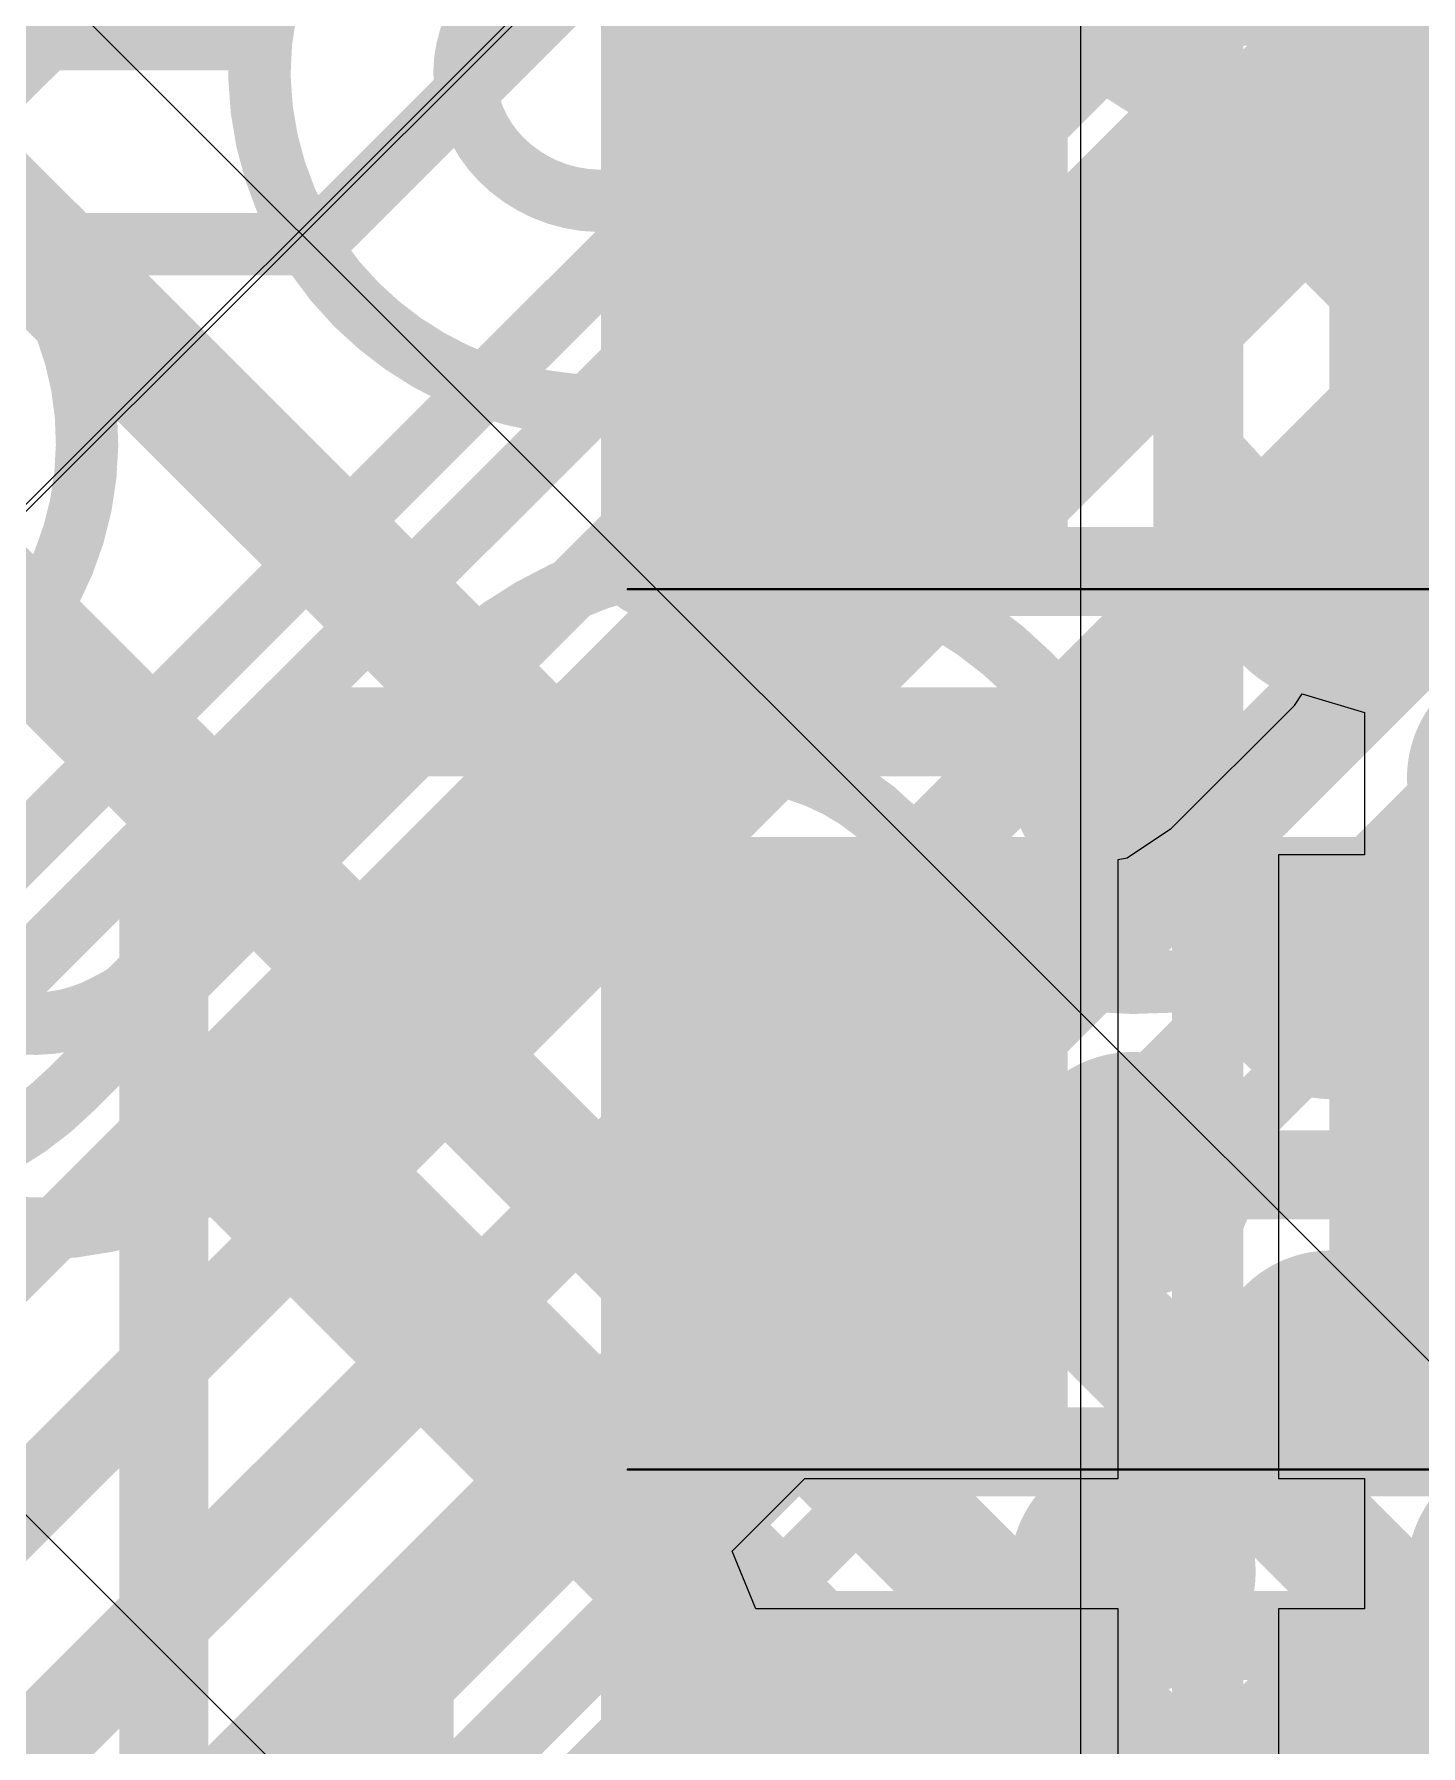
# Model space of a CAD drawing. Header units: inches. Extents: x -6 to 283, y -12 to 154.
# Drawn here: x 43.368 to 45.343, y 7.038 to 9.477 of the extents above; entities that cross this region are included whole.
import ezdxf

# ---------------------------------------------------------------- set-up
doc = ezdxf.new("R2010")
doc.units = ezdxf.units.IN
for name, color, linetype in [('Bottom Layer', 5, 'Continuous'), ('Bottom Overlay', 54, 'Continuous'), ('Bottom Paste', 16, 'Continuous'), ('Bottom Solder', 6, 'Continuous'), ('PWR-1', 156, 'Continuous'), ('PWR-2', 130, 'Continuous'), ('Signal L1', 76, 'Continuous'), ('Signal L2', 6, 'Continuous'), ('Top Layer', 1, 'Continuous'), ('Top Overlay', 2, 'Continuous'), ('Top Paste', 8, 'Continuous'), ('Top Solder', 216, 'Continuous')]:
    doc.layers.add(name, color=color, linetype=linetype)

# ---------------------------------------------------------------- blocks, each defined once
blk = doc.blocks.new('BGA_565_15_5_14_4__57')
at = {"layer": 'Top Layer'}
h = blk.add_hatch(color=1, dxfattribs=at)
edge = h.paths.add_edge_path()
edge.add_arc((7.400000439999999, -5.59999896), 0.12499848, 0, 360)
h = blk.add_hatch(color=1, dxfattribs=at)
edge = h.paths.add_edge_path()
edge.add_arc((7.00000124, -6.000000699999999), 0.12499848, 0, 360)
h = blk.add_hatch(color=1, dxfattribs=at)
edge = h.paths.add_edge_path()
edge.add_arc((7.400000439999999, -6.000000699999999), 0.12499848, 0, 360)
h = blk.add_hatch(color=1, dxfattribs=at)
edge = h.paths.add_edge_path()
edge.add_arc((6.599999499999999, -6.399999899999999), 0.12499848, 0, 360)
h = blk.add_hatch(color=1, dxfattribs=at)
edge = h.paths.add_edge_path()
edge.add_arc((7.00000124, -6.399999899999999), 0.12499848, 0, 360)
h = blk.add_hatch(color=1, dxfattribs=at)
edge = h.paths.add_edge_path()
edge.add_arc((6.200000299999999, -6.7999991), 0.12499848, 0, 360)
h = blk.add_hatch(color=1, dxfattribs=at)
edge = h.paths.add_edge_path()
edge.add_arc((6.599996959999999, -6.7999991), 0.12499848, 0, 360)
h = blk.add_hatch(color=1, dxfattribs=at)
edge = h.paths.add_edge_path()
edge.add_arc((7.400000439999999, -6.800001640000001), 0.12499848, 0, 360)
at = {"layer": 'Top Paste'}
h = blk.add_hatch(color=8, dxfattribs=at)
edge = h.paths.add_edge_path()
edge.add_arc((7.400000439999999, -5.59999896), 0.12499848, 0, 360)
h = blk.add_hatch(color=8, dxfattribs=at)
edge = h.paths.add_edge_path()
edge.add_arc((7.00000124, -6.000000699999999), 0.12499848, 0, 360)
h = blk.add_hatch(color=8, dxfattribs=at)
edge = h.paths.add_edge_path()
edge.add_arc((7.400000439999999, -6.000000699999999), 0.12499848, 0, 360)
h = blk.add_hatch(color=8, dxfattribs=at)
edge = h.paths.add_edge_path()
edge.add_arc((6.599999499999999, -6.399999899999999), 0.12499848, 0, 360)
h = blk.add_hatch(color=8, dxfattribs=at)
edge = h.paths.add_edge_path()
edge.add_arc((7.00000124, -6.399999899999999), 0.12499848, 0, 360)
h = blk.add_hatch(color=8, dxfattribs=at)
edge = h.paths.add_edge_path()
edge.add_arc((6.200000299999999, -6.7999991), 0.12499848, 0, 360)
h = blk.add_hatch(color=8, dxfattribs=at)
edge = h.paths.add_edge_path()
edge.add_arc((6.599996959999999, -6.7999991), 0.12499848, 0, 360)
h = blk.add_hatch(color=8, dxfattribs=at)
edge = h.paths.add_edge_path()
edge.add_arc((7.400000439999999, -6.800001640000001), 0.12499848, 0, 360)
at = {"layer": 'Top Solder'}
h = blk.add_hatch(color=216, dxfattribs=at)
edge = h.paths.add_edge_path()
edge.add_arc((7.00000124, -5.59999896), 0.17499838, 0, 360)
h = blk.add_hatch(color=216, dxfattribs=at)
edge = h.paths.add_edge_path()
edge.add_arc((7.400000439999999, -5.59999896), 0.17499838, 0, 360)
h = blk.add_hatch(color=216, dxfattribs=at)
edge = h.paths.add_edge_path()
edge.add_arc((7.00000124, -6.000000699999999), 0.17499838, 0, 360)
h = blk.add_hatch(color=216, dxfattribs=at)
edge = h.paths.add_edge_path()
edge.add_arc((7.400000439999999, -6.000000699999999), 0.17499838, 0, 360)
h = blk.add_hatch(color=216, dxfattribs=at)
edge = h.paths.add_edge_path()
edge.add_arc((6.200000299999999, -6.399999899999999), 0.17499838, 0, 360)
h = blk.add_hatch(color=216, dxfattribs=at)
edge = h.paths.add_edge_path()
edge.add_arc((6.599999499999999, -6.399999899999999), 0.17499838, 0, 360)
h = blk.add_hatch(color=216, dxfattribs=at)
edge = h.paths.add_edge_path()
edge.add_arc((7.00000124, -6.399999899999999), 0.17499838, 0, 360)
h = blk.add_hatch(color=216, dxfattribs=at)
edge = h.paths.add_edge_path()
edge.add_arc((6.200000299999999, -6.7999991), 0.17499838, 0, 360)
h = blk.add_hatch(color=216, dxfattribs=at)
edge = h.paths.add_edge_path()
edge.add_arc((6.599996959999999, -6.7999991), 0.17499838, 0, 360)
h = blk.add_hatch(color=216, dxfattribs=at)
edge = h.paths.add_edge_path()
edge.add_arc((7.400000439999999, -6.800001640000001), 0.17499838, 0, 360)
at = {"layer": 'Top Overlay'}
for points in [[(7.845000819999999, -7.295799479999999, 0.254, 0.254, 0), (7.845000819999999, -3.67080292, 0.254, 0.254, 0)], [(7.845000819999999, -7.295799479999999, 0.254, 0.254, 0), (4.219999179999999, -7.295799479999999, 0.254, 0.254, 0)]]:
    blk.add_lwpolyline(points, format="xyseb", dxfattribs=at)
blk.add_lwpolyline([(7.781500819999999, -7.295799479999999, 0.127, 0.127, 1), (7.908500819999999, -7.295799479999999, 0.127, 0.127, 1)], format="xyseb", close=True, dxfattribs=at)
blk.add_lwpolyline([(7.781500819999999, -7.295799479999999, 0.127, 0.127, 1), (7.908500819999999, -7.295799479999999, 0.127, 0.127, 1)], format="xyseb", close=True, dxfattribs=at)
blk = doc.blocks.new('R___0402_B_96')
at = {"layer": 'Bottom Layer'}
for points in [[(-0.2413, 0.3175), (-0.2412999999999999, -0.3175), (-0.6985, -0.3175), (-0.6985, 0.3175)], [(0.6985, 0.3175), (0.6985, -0.3175), (0.2413, -0.3175), (0.2412999999999999, 0.3175)]]:
    blk.add_hatch(color=5, dxfattribs=at).paths.add_polyline_path(points)
at = {"layer": 'Bottom Paste'}
for points in [[(-0.2413, 0.3175), (-0.2412999999999999, -0.3175), (-0.6985, -0.3175), (-0.6985, 0.3175)], [(0.6985, 0.3175), (0.6985, -0.3175), (0.2413, -0.3175), (0.2412999999999999, 0.3175)]]:
    blk.add_hatch(color=16, dxfattribs=at).paths.add_polyline_path(points)
at = {"layer": 'Bottom Solder'}
for points in [[(-0.18629884, 0.37250116), (-0.1862988399999999, -0.37250116), (-0.75350116, -0.37250116), (-0.75350116, 0.37250116)], [(0.75350116, 0.37250116), (0.75350116, -0.37250116), (0.18629884, -0.37250116), (0.1862988399999999, 0.37250116)]]:
    blk.add_hatch(color=6, dxfattribs=at).paths.add_polyline_path(points)
at = {"layer": 'Bottom Overlay'}
for points in [[(0.7874, 0.4064, 0.127, 0.127, 0), (-0.7874, 0.4064, 0.127, 0.127, 0)], [(-0.7874, 0.4064, 0.127, 0.127, 0), (-0.7874, -0.4064, 0.127, 0.127, 0)], [(0.7874, 0.4064, 0.127, 0.127, 0), (0.7874, -0.4064, 0.127, 0.127, 0)], [(0.8128, 0.4318, 0.0032258, 0.0032258, 0), (-0.8128, 0.4318, 0.0032258, 0.0032258, 0)], [(0.7874, -0.4064, 0.127, 0.127, 0), (-0.7874, -0.4064, 0.127, 0.127, 0)]]:
    blk.add_lwpolyline(points, format="xyseb", dxfattribs=at)
for points in [[(-0.8191499999999999, 0.4064, 0.0635, 0.0635, 1), (-0.7556499999999999, 0.4064, 0.0635, 0.0635, 1)], [(-0.8191499999999999, 0.4064, 0.0635, 0.0635, 1), (-0.7556499999999999, 0.4064, 0.0635, 0.0635, 1)], [(0.7556499999999999, 0.4064, 0.0635, 0.0635, 1), (0.8191499999999999, 0.4064, 0.0635, 0.0635, 1)], [(0.7556499999999999, 0.4064, 0.0635, 0.0635, 1), (0.8191499999999999, 0.4064, 0.0635, 0.0635, 1)], [(-0.81360518, 0.4318, 0.0016129, 0.0016129, 1), (-0.8119948199999999, 0.4318, 0.0016129, 0.0016129, 1)], [(0.8119948199999999, 0.4318, 0.0016129, 0.0016129, 1), (0.81360518, 0.4318, 0.0016129, 0.0016129, 1)], [(-0.8191499999999999, -0.4064, 0.0635, 0.0635, 1), (-0.7556499999999999, -0.4064, 0.0635, 0.0635, 1)], [(-0.8191499999999999, -0.4064, 0.0635, 0.0635, 1), (-0.7556499999999999, -0.4064, 0.0635, 0.0635, 1)], [(0.7556499999999999, -0.4064, 0.0635, 0.0635, 1), (0.8191499999999999, -0.4064, 0.0635, 0.0635, 1)], [(0.7556499999999999, -0.4064, 0.0635, 0.0635, 1), (0.8191499999999999, -0.4064, 0.0635, 0.0635, 1)]]:
    blk.add_lwpolyline(points, format="xyseb", close=True, dxfattribs=at)
blk = doc.blocks.new('R___0201_132')
at = {"layer": 'Top Layer'}
for points in [[(-0.40999791, 0.18499963), (-0.13999845, 0.18499963), (-0.13999845, -0.18499963), (-0.40999791, -0.18499963)], [(0.14000099, 0.18499963), (0.41000045, 0.18499963), (0.41000045, -0.18499963), (0.14000099, -0.18499963)]]:
    blk.add_hatch(color=1, dxfattribs=at).paths.add_polyline_path(points)
at = {"layer": 'Top Paste'}
for points in [[(-0.40999791, 0.18499963), (-0.13999845, 0.18499963), (-0.13999845, -0.18499963), (-0.40999791, -0.18499963)], [(0.14000099, 0.18499963), (0.41000045, 0.18499963), (0.41000045, -0.18499963), (0.14000099, -0.18499963)]]:
    blk.add_hatch(color=8, dxfattribs=at).paths.add_polyline_path(points)
at = {"layer": 'Top Solder'}
for points in [[(-0.46499907, 0.24000079), (-0.08499729, 0.24000079), (-0.08499729, -0.24000079), (-0.46499907, -0.24000079)], [(0.08499983, 0.24000079), (0.46500161, 0.24000079), (0.46500161, -0.24000079), (0.08499983, -0.24000079)]]:
    blk.add_hatch(color=216, dxfattribs=at).paths.add_polyline_path(points)
at = {"layer": 'Top Overlay'}
for points in [[(-0.4826, 0.254, 0.127, 0.127, 0), (-0.4826, -0.254, 0.127, 0.127, 0)], [(0.4826, 0.254, 0.127, 0.127, 0), (-0.4826, 0.254, 0.127, 0.127, 0)], [(0.4826, 0.254, 0.127, 0.127, 0), (0.4826, -0.254, 0.127, 0.127, 0)], [(0.4826, -0.254, 0.127, 0.127, 0), (-0.4826, -0.254, 0.127, 0.127, 0)]]:
    blk.add_lwpolyline(points, format="xyseb", dxfattribs=at)
for points in [[(-0.51435, 0.254, 0.0635, 0.0635, 1), (-0.4508499999999999, 0.254, 0.0635, 0.0635, 1)], [(-0.51435, 0.254, 0.0635, 0.0635, 1), (-0.4508499999999999, 0.254, 0.0635, 0.0635, 1)], [(0.4508499999999999, 0.254, 0.0635, 0.0635, 1), (0.51435, 0.254, 0.0635, 0.0635, 1)], [(0.4508499999999999, 0.254, 0.0635, 0.0635, 1), (0.51435, 0.254, 0.0635, 0.0635, 1)], [(-0.51435, -0.254, 0.0635, 0.0635, 1), (-0.4508499999999999, -0.254, 0.0635, 0.0635, 1)], [(-0.51435, -0.254, 0.0635, 0.0635, 1), (-0.4508499999999999, -0.254, 0.0635, 0.0635, 1)], [(0.4508499999999999, -0.254, 0.0635, 0.0635, 1), (0.51435, -0.254, 0.0635, 0.0635, 1)], [(0.4508499999999999, -0.254, 0.0635, 0.0635, 1), (0.51435, -0.254, 0.0635, 0.0635, 1)]]:
    blk.add_lwpolyline(points, format="xyseb", close=True, dxfattribs=at)
blk = doc.blocks.new('R___0402_B_169')
at = {"layer": 'Bottom Layer'}
for points in [[(-0.2413, 0.3175), (-0.2412999999999999, -0.3175), (-0.6985, -0.3175), (-0.6985, 0.3175)], [(0.6985, 0.3175), (0.6985, -0.3175), (0.2413, -0.3175), (0.2412999999999999, 0.3175)]]:
    blk.add_hatch(color=5, dxfattribs=at).paths.add_polyline_path(points)
at = {"layer": 'Bottom Paste'}
for points in [[(-0.2413, 0.3175), (-0.2412999999999999, -0.3175), (-0.6985, -0.3175), (-0.6985, 0.3175)], [(0.6985, 0.3175), (0.6985, -0.3175), (0.2413, -0.3175), (0.2412999999999999, 0.3175)]]:
    blk.add_hatch(color=16, dxfattribs=at).paths.add_polyline_path(points)
at = {"layer": 'Bottom Solder'}
for points in [[(-0.18629884, 0.37250116), (-0.1862988399999999, -0.37250116), (-0.75350116, -0.37250116), (-0.75350116, 0.37250116)], [(0.75350116, 0.37250116), (0.75350116, -0.37250116), (0.18629884, -0.37250116), (0.1862988399999999, 0.37250116)]]:
    blk.add_hatch(color=6, dxfattribs=at).paths.add_polyline_path(points)
at = {"layer": 'Bottom Overlay'}
for points in [[(-0.7874, 0.4064, 0.127, 0.127, 0), (-0.7874, -0.4064, 0.127, 0.127, 0)], [(0.7874, 0.4064, 0.127, 0.127, 0), (-0.7874, 0.4064, 0.127, 0.127, 0)], [(0.7874, 0.4064, 0.127, 0.127, 0), (0.7874, -0.4064, 0.127, 0.127, 0)], [(0.8128, 0.4318, 0.0032258, 0.0032258, 0), (-0.8128, 0.4318, 0.0032258, 0.0032258, 0)], [(0.7874, -0.4064, 0.127, 0.127, 0), (-0.7874, -0.4064, 0.127, 0.127, 0)]]:
    blk.add_lwpolyline(points, format="xyseb", dxfattribs=at)
for points in [[(-0.8191499999999999, 0.4064, 0.0635, 0.0635, 1), (-0.7556499999999999, 0.4064, 0.0635, 0.0635, 1)], [(-0.8191499999999999, 0.4064, 0.0635, 0.0635, 1), (-0.7556499999999999, 0.4064, 0.0635, 0.0635, 1)], [(0.7556499999999999, 0.4064, 0.0635, 0.0635, 1), (0.8191499999999999, 0.4064, 0.0635, 0.0635, 1)], [(0.7556499999999999, 0.4064, 0.0635, 0.0635, 1), (0.8191499999999999, 0.4064, 0.0635, 0.0635, 1)], [(-0.81360518, 0.4318, 0.0016129, 0.0016129, 1), (-0.8119948199999999, 0.4318, 0.0016129, 0.0016129, 1)], [(0.8119948199999999, 0.4318, 0.0016129, 0.0016129, 1), (0.81360518, 0.4318, 0.0016129, 0.0016129, 1)], [(-0.8191499999999999, -0.4064, 0.0635, 0.0635, 1), (-0.7556499999999999, -0.4064, 0.0635, 0.0635, 1)], [(-0.8191499999999999, -0.4064, 0.0635, 0.0635, 1), (-0.7556499999999999, -0.4064, 0.0635, 0.0635, 1)], [(0.7556499999999999, -0.4064, 0.0635, 0.0635, 1), (0.8191499999999999, -0.4064, 0.0635, 0.0635, 1)], [(0.7556499999999999, -0.4064, 0.0635, 0.0635, 1), (0.8191499999999999, -0.4064, 0.0635, 0.0635, 1)]]:
    blk.add_lwpolyline(points, format="xyseb", close=True, dxfattribs=at)
blk = doc.blocks.new('R___0402_B_170')
at = {"layer": 'Bottom Layer'}
for points in [[(-0.2413, 0.3175), (-0.2412999999999999, -0.3175), (-0.6985, -0.3175), (-0.6985, 0.3175)], [(0.6985, 0.3175), (0.6985, -0.3175), (0.2413, -0.3175), (0.2412999999999999, 0.3175)]]:
    blk.add_hatch(color=5, dxfattribs=at).paths.add_polyline_path(points)
at = {"layer": 'Bottom Paste'}
for points in [[(-0.2413, 0.3175), (-0.2412999999999999, -0.3175), (-0.6985, -0.3175), (-0.6985, 0.3175)], [(0.6985, 0.3175), (0.6985, -0.3175), (0.2413, -0.3175), (0.2412999999999999, 0.3175)]]:
    blk.add_hatch(color=16, dxfattribs=at).paths.add_polyline_path(points)
at = {"layer": 'Bottom Solder'}
for points in [[(-0.18629884, 0.37250116), (-0.1862988399999999, -0.37250116), (-0.75350116, -0.37250116), (-0.75350116, 0.37250116)], [(0.75350116, 0.37250116), (0.75350116, -0.37250116), (0.18629884, -0.37250116), (0.1862988399999999, 0.37250116)]]:
    blk.add_hatch(color=6, dxfattribs=at).paths.add_polyline_path(points)
at = {"layer": 'Bottom Overlay'}
for points in [[(-0.7874, 0.4064, 0.127, 0.127, 0), (-0.7874, -0.4064, 0.127, 0.127, 0)], [(0.7874, 0.4064, 0.127, 0.127, 0), (-0.7874, 0.4064, 0.127, 0.127, 0)], [(0.7874, 0.4064, 0.127, 0.127, 0), (0.7874, -0.4064, 0.127, 0.127, 0)], [(0.8128, 0.4318, 0.0032258, 0.0032258, 0), (-0.8128, 0.4318, 0.0032258, 0.0032258, 0)], [(0.7874, -0.4064, 0.127, 0.127, 0), (-0.7874, -0.4064, 0.127, 0.127, 0)]]:
    blk.add_lwpolyline(points, format="xyseb", dxfattribs=at)
for points in [[(-0.8191499999999999, 0.4064, 0.0635, 0.0635, 1), (-0.7556499999999999, 0.4064, 0.0635, 0.0635, 1)], [(-0.8191499999999999, 0.4064, 0.0635, 0.0635, 1), (-0.7556499999999999, 0.4064, 0.0635, 0.0635, 1)], [(0.7556499999999999, 0.4064, 0.0635, 0.0635, 1), (0.8191499999999999, 0.4064, 0.0635, 0.0635, 1)], [(0.7556499999999999, 0.4064, 0.0635, 0.0635, 1), (0.8191499999999999, 0.4064, 0.0635, 0.0635, 1)], [(-0.81360518, 0.4318, 0.0016129, 0.0016129, 1), (-0.8119948199999999, 0.4318, 0.0016129, 0.0016129, 1)], [(0.8119948199999999, 0.4318, 0.0016129, 0.0016129, 1), (0.81360518, 0.4318, 0.0016129, 0.0016129, 1)], [(-0.8191499999999999, -0.4064, 0.0635, 0.0635, 1), (-0.7556499999999999, -0.4064, 0.0635, 0.0635, 1)], [(-0.8191499999999999, -0.4064, 0.0635, 0.0635, 1), (-0.7556499999999999, -0.4064, 0.0635, 0.0635, 1)], [(0.7556499999999999, -0.4064, 0.0635, 0.0635, 1), (0.8191499999999999, -0.4064, 0.0635, 0.0635, 1)], [(0.7556499999999999, -0.4064, 0.0635, 0.0635, 1), (0.8191499999999999, -0.4064, 0.0635, 0.0635, 1)]]:
    blk.add_lwpolyline(points, format="xyseb", close=True, dxfattribs=at)

msp = doc.modelspace()

# ---------------------------------------------------------------- linework, layer by layer
at = {"layer": 'Bottom Layer'}
for p, q in [((44.98776118, 8.34544686), (45.16296022, 8.5206459)), ((45.16296022, 8.5206459), (45.17408034, 8.53728798)), ((45.17408034, 8.53728798), (45.26298034, 8.5103208)), ((45.26298034, 8.5103208), (45.26298034, 8.30782438)), ((44.92474885999999, 8.30334382), (44.98776118, 8.34544686)), ((44.91185836, 8.300780959999999), (44.92474885999999, 8.30334382)), ((44.91185836, 7.418824379999999), (44.91185836, 8.300780959999999)), ((45.26298034, 8.30782438), (45.14045836, 8.30782438)), ((45.14045836, 8.30782438), (45.14045836, 7.418824379999999)), ((44.36194582, 7.315100939999999), (44.46566926, 7.418824379999999)), ((44.46566926, 7.418824379999999), (44.91185836, 7.418824379999999)), ((45.14045836, 7.418824379999999), (45.26298034, 7.418824379999999)), ((45.26298034, 7.418824379999999), (45.26298034, 7.232967499999999)), ((44.39596658, 7.232967499999999), (44.36194582, 7.315100939999999)), ((44.91185836, 7.232967499999999), (44.39596658, 7.232967499999999)), ((44.91185836, 6.3439675), (44.91185836, 7.232967499999999)), ((45.26298034, 7.232967499999999), (45.14045836, 7.232967499999999)), ((45.14045836, 7.232967499999999), (45.14045836, 6.3439675))]:
    msp.add_line(p, q, dxfattribs=at)
for points in [[(45.02561734, 8.65798878, 0.127, 0.127, 0), (45.02561734, 11.37065036, 0.127, 0.127, 0)], [(44.55851388, 10.38394164, 0.127, 0.127, 0), (44.57813283999999, 9.11829266, 0.127, 0.127, 0)], [(44.57813283999999, 9.11829266, 0.127, 0.127, 0), (44.57849098, 9.0952193, 0.127, 0.127, 0)], [(44.85041829999999, 8.48278974, 0.127, 0.127, 0), (45.02561734, 8.65798878, 0.127, 0.127, 0)], [(43.5523767, 8.22862718, 0.127, 0.127, 0), (43.80653925999999, 8.48278974, 0.127, 0.127, 0)], [(43.80653925999999, 8.48278974, 0.127, 0.127, 0), (44.85041829999999, 8.48278974, 0.127, 0.127, 0)], [(43.5523767, 4.95353086, 0.127, 0.127, 0), (43.5523767, 8.22862718, 0.127, 0.127, 0)], [(44.55625836, 7.77442438, 0.127, 0.127, 0), (44.55625836, 7.81252438, 0.127, 0.127, 0)], [(44.39115836, 7.609324379999999, 0.127, 0.127, 0), (44.55625836, 7.77442438, 0.127, 0.127, 0)], [(44.11602048, 7.34386136, 0.127, 0.127, 0), (44.38148349999999, 7.609324379999999, 0.127, 0.127, 0)], [(44.38148349999999, 7.609324379999999, 0.127, 0.127, 0), (44.39115836, 7.609324379999999, 0.127, 0.127, 0)], [(43.9016775, 7.12952346, 0.127, 0.127, 0), (44.11601539999999, 7.34386136, 0.127, 0.127, 0)], [(44.11601539999999, 7.34386136, 0.127, 0.127, 0), (44.11602048, 7.34386136, 0.127, 0.127, 0)], [(43.9016775, 4.906551019999999, 0.127, 0.127, 0), (43.9016775, 7.12952346, 0.127, 0.127, 0)]]:
    msp.add_lwpolyline(points, format="xyseb", dxfattribs=at)
for points in [[(44.54638284, 9.11829266, 0.0635, 0.0635, 1), (44.60988284, 9.11829266, 0.0635, 0.0635, 1)], [(44.54638284, 9.11829266, 0.0635, 0.0635, 1), (44.60988284, 9.11829266, 0.0635, 0.0635, 1)], [(44.54674098, 9.0952193, 0.0635, 0.0635, 1), (44.61024097999999, 9.0952193, 0.0635, 0.0635, 1)], [(44.99386734, 8.65798878, 0.0635, 0.0635, 1), (45.05736734, 8.65798878, 0.0635, 0.0635, 1)], [(44.99386734, 8.65798878, 0.0635, 0.0635, 1), (45.05736734, 8.65798878, 0.0635, 0.0635, 1)], [(43.77478926, 8.48278974, 0.0635, 0.0635, 1), (43.83828926, 8.48278974, 0.0635, 0.0635, 1)], [(43.77478926, 8.48278974, 0.0635, 0.0635, 1), (43.83828926, 8.48278974, 0.0635, 0.0635, 1)], [(44.8186683, 8.48278974, 0.0635, 0.0635, 1), (44.8821683, 8.48278974, 0.0635, 0.0635, 1)], [(44.8186683, 8.48278974, 0.0635, 0.0635, 1), (44.8821683, 8.48278974, 0.0635, 0.0635, 1)], [(43.52062669999999, 8.22862718, 0.0635, 0.0635, 1), (43.58412669999999, 8.22862718, 0.0635, 0.0635, 1)], [(43.52062669999999, 8.22862718, 0.0635, 0.0635, 1), (43.58412669999999, 8.22862718, 0.0635, 0.0635, 1)], [(44.52450836, 7.81252438, 0.0635, 0.0635, 1), (44.58800836, 7.81252438, 0.0635, 0.0635, 1)], [(44.52450836, 7.77442438, 0.0635, 0.0635, 1), (44.58800836, 7.77442438, 0.0635, 0.0635, 1)], [(44.52450836, 7.77442438, 0.0635, 0.0635, 1), (44.58800836, 7.77442438, 0.0635, 0.0635, 1)], [(44.3497335, 7.609324379999999, 0.0635, 0.0635, 1), (44.4132335, 7.609324379999999, 0.0635, 0.0635, 1)], [(44.3497335, 7.609324379999999, 0.0635, 0.0635, 1), (44.4132335, 7.609324379999999, 0.0635, 0.0635, 1)], [(44.35940836, 7.609324379999999, 0.0635, 0.0635, 1), (44.42290836, 7.609324379999999, 0.0635, 0.0635, 1)], [(44.35940836, 7.609324379999999, 0.0635, 0.0635, 1), (44.42290836, 7.609324379999999, 0.0635, 0.0635, 1)], [(44.0842654, 7.34386136, 0.0635, 0.0635, 1), (44.1477654, 7.34386136, 0.0635, 0.0635, 1)], [(44.0842654, 7.34386136, 0.0635, 0.0635, 1), (44.1477654, 7.34386136, 0.0635, 0.0635, 1)], [(44.08427048, 7.34386136, 0.0635, 0.0635, 1), (44.14777048, 7.34386136, 0.0635, 0.0635, 1)], [(44.08427048, 7.34386136, 0.0635, 0.0635, 1), (44.14777048, 7.34386136, 0.0635, 0.0635, 1)], [(43.8699275, 7.12952346, 0.0635, 0.0635, 1), (43.9334275, 7.12952346, 0.0635, 0.0635, 1)], [(43.8699275, 7.12952346, 0.0635, 0.0635, 1), (43.9334275, 7.12952346, 0.0635, 0.0635, 1)]]:
    msp.add_lwpolyline(points, format="xyseb", close=True, dxfattribs=at)
at = {"layer": 'PWR-1'}
msp.add_line((44.85807132, 10.52037012), (44.85807132, 6.325842059999999), dxfattribs=at)
msp.add_lwpolyline([(45.03935366, 5.40959294, 0.1016, 0.1016, 0), (45.03935366, 10.59546014, 0.1016, 0.1016, 0)], format="xyseb", dxfattribs=at)
at = {"layer": 'PWR-2'}
msp.add_line((46.29150762, 6.64926788), (42.50333638, 10.43744928), dxfattribs=at)
for points in [[(42.26224212, 10.27606276, 0.1778, 0.1778, 0), (50.73239281999999, 1.80591206, 0.1778, 0.1778, 0)], [(42.00645142, 9.97019342, 0.1778, 0.1778, 0), (50.79812293999999, 1.1785219, 0.1778, 0.1778, 0)]]:
    msp.add_lwpolyline(points, format="xyseb", dxfattribs=at)
at = {"layer": 'Signal L1'}
for points in [[(43.64464982, 9.47007758, 0.08889999999999999, 0.08889999999999999, 0), (46.29147206, 12.11689982, 0.08889999999999999, 0.08889999999999999, 0)], [(43.76564018, 9.177977579999999, 0.08889999999999999, 0.08889999999999999, 0), (46.58357206, 11.99590946, 0.08889999999999999, 0.08889999999999999, 0)], [(43.24589268, 8.21163204, 0.08889999999999999, 0.08889999999999999, 0), (46.91080534, 11.8765447, 0.08889999999999999, 0.08889999999999999, 0)], [(43.42248872, 7.975137719999999, 0.08889999999999999, 0.08889999999999999, 0), (47.20290534, 11.75555434, 0.08889999999999999, 0.08889999999999999, 0)], [(43.0947703, 7.14390494, 0.08889999999999999, 0.08889999999999999, 0), (47.50479958, 11.55393422, 0.08889999999999999, 0.08889999999999999, 0)], [(43.21576065999999, 6.851804939999999, 0.08889999999999999, 0.08889999999999999, 0), (47.79689957999999, 11.43294386, 0.08889999999999999, 0.08889999999999999, 0)], [(43.30877546, 6.558912459999999, 0.08889999999999999, 0.08889999999999999, 0), (48.09160054, 11.34173754, 0.08889999999999999, 0.08889999999999999, 0)], [(43.42976581999999, 6.26681246, 0.08889999999999999, 0.08889999999999999, 0), (48.38370053999999, 11.22074718, 0.08889999999999999, 0.08889999999999999, 0)], [(32.94669814, 9.47007758, 0.08889999999999999, 0.08889999999999999, 0), (43.64464982, 9.47007758, 0.08889999999999999, 0.08889999999999999, 0)], [(33.0676885, 9.177977579999999, 0.08889999999999999, 0.08889999999999999, 0), (43.76564018, 9.177977579999999, 0.08889999999999999, 0.08889999999999999, 0)], [(43.42248872, 7.975137719999999, 0.08889999999999999, 0.08889999999999999, -0.200257150444088), (43.08401594, 7.83555964, 0.08889999999999999, 0.08889999999999999, 0)]]:
    msp.add_lwpolyline(points, format="xyseb", dxfattribs=at)
for points in [[(43.62242482, 9.47007758, 0.04445, 0.04445, 1), (43.66687482, 9.47007758, 0.04445, 0.04445, 1)], [(43.62242482, 9.47007758, 0.04445, 0.04445, 1), (43.66687482, 9.47007758, 0.04445, 0.04445, 1)], [(43.74341517999999, 9.177977579999999, 0.04445, 0.04445, 1), (43.78786518, 9.177977579999999, 0.04445, 0.04445, 1)], [(43.74341517999999, 9.177977579999999, 0.04445, 0.04445, 1), (43.78786518, 9.177977579999999, 0.04445, 0.04445, 1)], [(43.40026372, 7.975137719999999, 0.04445, 0.04445, 1), (43.44471372, 7.975137719999999, 0.04445, 0.04445, 1)], [(43.40026372, 7.975137719999999, 0.04445, 0.04445, 1), (43.44471372, 7.975137719999999, 0.04445, 0.04445, 1)]]:
    msp.add_lwpolyline(points, format="xyseb", close=True, dxfattribs=at)
at = {"layer": 'Signal L2'}
for points in [[(44.67895813999999, 9.4687009, 0.08889999999999999, 0.08889999999999999, 0), (44.67895813999999, 11.64050758, 0.08889999999999999, 0.08889999999999999, 0)], [(44.97105814, 9.34771054, 0.08889999999999999, 0.08889999999999999, 0), (44.97105814, 11.51951722, 0.08889999999999999, 0.08889999999999999, 0)], [(40.6238583, 6.75282114, 0.08889999999999999, 0.08889999999999999, 0), (44.27373669999999, 10.40269954, 0.08889999999999999, 0.08889999999999999, 0)], [(41.53630757999999, 5.55455582, 0.10414, 0.10414, 0), (46.21344326, 10.2316915, 0.10414, 0.10414, 0)], [(41.79364005999999, 5.47896542, 0.10414, 0.10414, 0), (46.46470006, 10.15002542, 0.10414, 0.10414, 0)], [(42.05355317999999, 5.40197294, 0.10414, 0.10414, 0), (46.7054311, 10.05385086, 0.10414, 0.10414, 0)], [(41.00449254, 5.7942353, 0.08889999999999999, 0.08889999999999999, 0), (44.67895813999999, 9.4687009, 0.08889999999999999, 0.08889999999999999, 0)], [(41.29659254, 5.67324494, 0.08889999999999999, 0.08889999999999999, 0), (44.97105814, 9.34771054, 0.08889999999999999, 0.08889999999999999, 0)], [(42.3157015, 5.32514302, 0.10414, 0.10414, 0), (46.18578012, 9.19522164, 0.10414, 0.10414, 0)]]:
    msp.add_lwpolyline(points, format="xyseb", dxfattribs=at)
for points in [[(44.65673313999999, 9.4687009, 0.04445, 0.04445, 1), (44.70118314, 9.4687009, 0.04445, 0.04445, 1)], [(44.65673313999999, 9.4687009, 0.04445, 0.04445, 1), (44.70118314, 9.4687009, 0.04445, 0.04445, 1)], [(44.94883314, 9.34771054, 0.04445, 0.04445, 1), (44.99328314, 9.34771054, 0.04445, 0.04445, 1)], [(44.94883314, 9.34771054, 0.04445, 0.04445, 1), (44.99328314, 9.34771054, 0.04445, 0.04445, 1)]]:
    msp.add_lwpolyline(points, format="xyseb", close=True, dxfattribs=at)
at = {"layer": 'Top Layer'}
for p, q in [((42.64072752, 8.08197012), (53.4483945, 18.8896371)), ((42.38055024, 7.831805520000001), (47.45038008, 12.9016379)), ((54.18816949999999, -3.46547186), (42.64072752, 8.08197012))]:
    msp.add_line(p, q, dxfattribs=at)
for points in [[(43.68864262, 9.420496779999999, 0.08889999999999999, 0.08889999999999999, -0.198912367379658), (43.82326008, 9.745492319999999, 0.08889999999999999, 0.08889999999999999, 0)], [(44.96902867999999, 9.664971779999998, 0.08889999999999999, 0.08889999999999999, 0), (45.57521491999999, 9.05878808, 0.08889999999999999, 0.08889999999999999, 0)], [(43.98076548, 9.42322982, 0.08889999999999999, 0.08889999999999999, -0.1968853059717144), (44.03081872, 9.53995044, 0.08889999999999999, 0.08889999999999999, 0)], [(44.34307108, 9.346313539999999, 0.08889999999999999, 0.08889999999999999, -0.198912367379658), (44.66536152, 9.47981086, 0.08889999999999999, 0.08889999999999999, 0)], [(44.66536152, 9.47981086, 0.08889999999999999, 0.08889999999999999, 0), (44.70473913999999, 9.47981086, 0.08889999999999999, 0.08889999999999999, 0)], [(44.70473913999999, 9.47981086, 0.08889999999999999, 0.08889999999999999, -0.1989134412630182), (45.01209692, 9.35249844, 0.08889999999999999, 0.08889999999999999, 0)], [(44.03237828, 9.2994861, 0.08889999999999999, 0.08889999999999999, -0.192041108813835), (43.98076548, 9.42322982, 0.08889999999999999, 0.08889999999999999, 0)], [(43.82644016, 9.09232116, 0.08889999999999999, 0.08889999999999999, -0.1920841137487069), (43.68877978, 9.414710659999999, 0.08889999999999999, 0.08889999999999999, 0)], [(45.01209438, 9.3524959, 0.08889999999999999, 0.08889999999999999, 0), (45.47234237999999, 8.892247900000001, 0.08889999999999999, 0.08889999999999999, 0)], [(44.28672372, 9.289966179999999, 0.08889999999999999, 0.08889999999999999, 0), (44.34307108, 9.346313539999999, 0.08889999999999999, 0.08889999999999999, 0)], [(44.1710826, 9.239717359999998, 0.08889999999999999, 0.08889999999999999, -0.1958908173615007), (44.03238082, 9.29948864, 0.08889999999999999, 0.08889999999999999, 0)], [(44.28672372, 9.289966179999999, 0.08889999999999999, 0.08889999999999999, -0.1774578028657868), (44.17845114, 9.2399231, 0.08889999999999999, 0.08889999999999999, 0)], [(44.1784486, 9.23992818, 0.08889999999999999, 0.08889999999999999, -0.02073091332865555), (44.1710826, 9.239717359999998, 0.08889999999999999, 0.08889999999999999, 0)], [(44.1784486, 9.23992818, 0.08889999999999999, 0.08889999999999999, 0), (44.17845114, 9.23992056, 0.08889999999999999, 0.08889999999999999, 0)], [(43.3225702, 9.204766959999999, 0.08889999999999999, 0.08889999999999999, -0.3957949251717454), (43.31668756, 8.58055688, 0.08889999999999999, 0.08889999999999999, 0)], [(44.54086596, 9.131018059999999, 0.08889999999999999, 0.08889999999999999, -0.1987053827886422), (44.6778888, 9.18771086, 0.08889999999999999, 0.08889999999999999, 0)], [(44.6778888, 9.18771086, 0.08889999999999999, 0.08889999999999999, -0.1358538132801351), (44.78454086, 9.15818844, 0.08889999999999999, 0.08889999999999999, 0)], [(44.78453578, 9.158183359999999, 0.08889999999999999, 0.08889999999999999, -2.625998087985512e-06), (44.78453832, 9.158183359999999, 0.08889999999999999, 0.08889999999999999, 0)], [(44.78453832, 9.158183359999999, 0.08889999999999999, 0.08889999999999999, -0.0613994993372064), (44.82454078, 9.126961679999999, 0.08889999999999999, 0.08889999999999999, 0)], [(44.46661668, 9.056768779999999, 0.08889999999999999, 0.08889999999999999, 0), (44.54075674, 9.13090884, 0.08889999999999999, 0.08889999999999999, 0)], [(44.54075674, 9.13090884, 0.08889999999999999, 0.08889999999999999, 0), (44.54086596, 9.131018059999999, 0.08889999999999999, 0.08889999999999999, 0)], [(44.54075674, 9.13090884, 0.08889999999999999, 0.08889999999999999, -0.0001981430356612744), (44.54086596, 9.131018059999999, 0.08889999999999999, 0.08889999999999999, 0)], [(44.82454332, 9.126961679999999, 0.08889999999999999, 0.08889999999999999, 0), (45.21553314, 8.70019342, 0.08889999999999999, 0.08889999999999999, 0)], [(43.8272047, 9.09155662, 0.08889999999999999, 0.08889999999999999, -0.0005723182136320222), (43.82644016, 9.09232116, 0.08889999999999999, 0.08889999999999999, 0)], [(44.17560633999999, 8.94724398, 0.08889999999999999, 0.08889999999999999, -0.198912367379658), (43.8272047, 9.09155662, 0.08889999999999999, 0.08889999999999999, 0)], [(44.46661668, 9.056768779999999, 0.08889999999999999, 0.08889999999999999, -0.198912367379658), (44.20220014, 8.94724398, 0.08889999999999999, 0.08889999999999999, 0)], [(44.17560633999999, 8.94724398, 0.08889999999999999, 0.08889999999999999, 0), (44.20220014, 8.94724398, 0.08889999999999999, 0.08889999999999999, 0)], [(43.95649831999999, 8.56592394, 0.08889999999999999, 0.08889999999999999, -0.1990860970673106), (44.36362476, 8.73435388, 0.08889999999999999, 0.08889999999999999, 0)], [(44.36362476, 8.73435388, 0.08889999999999999, 0.08889999999999999, -0.04238659507869184), (44.46642364, 8.7255477, 0.08889999999999999, 0.08889999999999999, 0)], [(44.46642364, 8.72554516, 0.08889999999999999, 0.08889999999999999, 0), (44.52678419999999, 8.7153877, 0.08889999999999999, 0.08889999999999999, 0)], [(44.52678419999999, 8.7153877, 0.08889999999999999, 0.08889999999999999, 0), (44.52678674, 8.7153877, 0.08889999999999999, 0.08889999999999999, 0)], [(44.52678419999999, 8.7153877, 0.08889999999999999, 0.08889999999999999, -0.1293837771936386), (44.78563814, 8.564389779999999, 0.08889999999999999, 0.08889999999999999, 0)], [(43.50742124, 8.116846859999999, 0.08889999999999999, 0.08889999999999999, 0), (43.95649831999999, 8.56592394, 0.08889999999999999, 0.08889999999999999, 0)], [(44.7856483, 8.56439486, 0.08889999999999999, 0.08889999999999999, 0), (44.93269144, 8.41735172, 0.08889999999999999, 0.08889999999999999, 0)], [(44.16300286, 8.35933558, 0.08889999999999999, 0.08889999999999999, -0.1989070207400557), (44.36317517999999, 8.442253879999999, 0.08889999999999999, 0.08889999999999999, 0)], [(44.36317772, 8.442253879999999, 0.08889999999999999, 0.08889999999999999, -0.198659789037), (44.58748766, 8.34946514, 0.08889999999999999, 0.08889999999999999, 0)], [(43.93201272, 8.12834544, 0.08889999999999999, 0.08889999999999999, 0), (44.16300286, 8.35933558, 0.08889999999999999, 0.08889999999999999, 0)], [(44.58748512, 8.349462599999999, 0.08889999999999999, 0.08889999999999999, 0), (44.58748766, 8.349462599999999, 0.08889999999999999, 0.08889999999999999, 0)], [(44.58748766, 8.34946514, 0.08889999999999999, 0.08889999999999999, 0), (44.58770864, 8.34924416, 0.08889999999999999, 0.08889999999999999, 0)], [(44.58770864, 8.34924416, 0.08889999999999999, 0.08889999999999999, 0), (44.66465286, 8.27229994, 0.08889999999999999, 0.08889999999999999, 0)], [(44.66465286, 8.27229994, 0.08889999999999999, 0.08889999999999999, 0), (44.66465539999999, 8.27229994, 0.08889999999999999, 0.08889999999999999, 0)], [(44.66465539999999, 8.27229994, 0.08889999999999999, 0.08889999999999999, 0), (44.72785821999999, 8.20909712, 0.08889999999999999, 0.08889999999999999, 0)], [(44.93192182, 8.12524664, 0.08889999999999999, 0.08889999999999999, -0.1974402882195249), (44.72785568, 8.20909458, 0.08889999999999999, 0.08889999999999999, 0)], [(44.93192182, 8.12524664, 0.08889999999999999, 0.08889999999999999, 0), (45.21553314, 8.13450748, 0.08889999999999999, 0.08889999999999999, 0)], [(43.46972002, 8.09260256, 0.08889999999999999, 0.08889999999999999, -0.3159767774235885), (43.2197637, 8.12335688, 0.08889999999999999, 0.08889999999999999, 0)], [(43.50742124, 8.116846859999999, 0.08889999999999999, 0.08889999999999999, -0.0714148440057172), (43.48708092, 8.10185832, 0.08889999999999999, 0.08889999999999999, 0)], [(43.71316124, 7.909493959999999, 0.08889999999999999, 0.08889999999999999, 0), (43.93066398, 8.1269967, 0.08889999999999999, 0.08889999999999999, 0)], [(43.46972002, 8.09260256, 0.08889999999999999, 0.08889999999999999, 0), (43.48696154, 8.101794819999999, 0.08889999999999999, 0.08889999999999999, 0)], [(43.48696154, 8.101794819999999, 0.08889999999999999, 0.08889999999999999, 0), (43.48708092, 8.10185832, 0.08889999999999999, 0.08889999999999999, 0)], [(43.48708092, 8.10185832, 0.08889999999999999, 0.08889999999999999, -0.0003799140537938845), (43.48696154, 8.101794819999999, 0.08889999999999999, 0.08889999999999999, 0)], [(43.60710862, 7.83482812, 0.08889999999999999, 0.08889999999999999, -0.3179192039068623), (43.02132112, 7.9090012, 0.08889999999999999, 0.08889999999999999, 0)], [(43.7131587, 7.909491419999999, 0.08889999999999999, 0.08889999999999999, -0.07285150414359232), (43.62425615999999, 7.843969579999999, 0.08889999999999999, 0.08889999999999999, 0)], [(43.7131587, 7.909491419999999, 0.08889999999999999, 0.08889999999999999, 0), (43.71316124, 7.909493959999999, 0.08889999999999999, 0.08889999999999999, 0)], [(44.36700295999999, 7.85166578, 0.2032, 0.2032, 0), (44.9326889, 7.85166578, 0.2032, 0.2032, 0)], [(44.9326889, 7.85166578, 0.127, 0.127, 0), (45.6577827, 7.85166578, 0.127, 0.127, 0)], [(43.60710862, 7.83482812, 0.08889999999999999, 0.08889999999999999, 0), (43.62425615999999, 7.84396704, 0.08889999999999999, 0.08889999999999999, 0)]]:
    msp.add_lwpolyline(points, format="xyseb", dxfattribs=at)
for points in [[(44.64313652, 9.47981086, 0.04445, 0.04445, 1), (44.68758652, 9.47981086, 0.04445, 0.04445, 1)], [(44.64313652, 9.47981086, 0.04445, 0.04445, 1), (44.68758652, 9.47981086, 0.04445, 0.04445, 1)], [(44.68251413999999, 9.47981086, 0.04445, 0.04445, 1), (44.72696414, 9.47981086, 0.04445, 0.04445, 1)], [(44.68251413999999, 9.47981086, 0.04445, 0.04445, 1), (44.72696414, 9.47981086, 0.04445, 0.04445, 1)], [(43.66641762, 9.420496779999999, 0.04445, 0.04445, 1), (43.71086762, 9.420496779999999, 0.04445, 0.04445, 1)], [(43.95854048, 9.42322982, 0.04445, 0.04445, 1), (44.00299047999999, 9.42322982, 0.04445, 0.04445, 1)], [(43.95854048, 9.42322982, 0.04445, 0.04445, 1), (44.00299047999999, 9.42322982, 0.04445, 0.04445, 1)], [(43.66655478, 9.414710659999999, 0.04445, 0.04445, 1), (43.71100478, 9.414710659999999, 0.04445, 0.04445, 1)], [(44.98986938, 9.3524959, 0.04445, 0.04445, 1), (45.03431938, 9.3524959, 0.04445, 0.04445, 1)], [(44.98987191999999, 9.35249844, 0.04445, 0.04445, 1), (45.03432192, 9.35249844, 0.04445, 0.04445, 1)], [(44.32084608, 9.346313539999999, 0.04445, 0.04445, 1), (44.36529608, 9.346313539999999, 0.04445, 0.04445, 1)], [(44.32084608, 9.346313539999999, 0.04445, 0.04445, 1), (44.36529608, 9.346313539999999, 0.04445, 0.04445, 1)], [(44.01015328, 9.2994861, 0.04445, 0.04445, 1), (44.05460327999999, 9.2994861, 0.04445, 0.04445, 1)], [(44.01015581999999, 9.29948864, 0.04445, 0.04445, 1), (44.05460582, 9.29948864, 0.04445, 0.04445, 1)], [(44.26449872, 9.289966179999999, 0.04445, 0.04445, 1), (44.30894872, 9.289966179999999, 0.04445, 0.04445, 1)], [(44.26449872, 9.289966179999999, 0.04445, 0.04445, 1), (44.30894872, 9.289966179999999, 0.04445, 0.04445, 1)], [(44.14885759999999, 9.239717359999998, 0.04445, 0.04445, 1), (44.1933076, 9.239717359999998, 0.04445, 0.04445, 1)], [(44.14885759999999, 9.239717359999998, 0.04445, 0.04445, 1), (44.1933076, 9.239717359999998, 0.04445, 0.04445, 1)], [(44.1562236, 9.23992818, 0.04445, 0.04445, 1), (44.20067359999999, 9.23992818, 0.04445, 0.04445, 1)], [(44.1562236, 9.23992818, 0.04445, 0.04445, 1), (44.20067359999999, 9.23992818, 0.04445, 0.04445, 1)], [(44.15622614, 9.2399231, 0.04445, 0.04445, 1), (44.20067614, 9.2399231, 0.04445, 0.04445, 1)], [(44.15622614, 9.23992056, 0.04445, 0.04445, 1), (44.20067614, 9.23992056, 0.04445, 0.04445, 1)], [(44.6556638, 9.18771086, 0.04445, 0.04445, 1), (44.7001138, 9.18771086, 0.04445, 0.04445, 1)], [(44.6556638, 9.18771086, 0.04445, 0.04445, 1), (44.7001138, 9.18771086, 0.04445, 0.04445, 1)], [(44.76231077999999, 9.158183359999999, 0.04445, 0.04445, 1), (44.80676078, 9.158183359999999, 0.04445, 0.04445, 1)], [(44.76231332, 9.158183359999999, 0.04445, 0.04445, 1), (44.80676332, 9.158183359999999, 0.04445, 0.04445, 1)], [(44.76231332, 9.158183359999999, 0.04445, 0.04445, 1), (44.80676332, 9.158183359999999, 0.04445, 0.04445, 1)], [(44.76231586, 9.15818844, 0.04445, 0.04445, 1), (44.80676586, 9.15818844, 0.04445, 0.04445, 1)], [(44.51853173999999, 9.13090884, 0.04445, 0.04445, 1), (44.56298174, 9.13090884, 0.04445, 0.04445, 1)], [(44.51853173999999, 9.13090884, 0.04445, 0.04445, 1), (44.56298174, 9.13090884, 0.04445, 0.04445, 1)], [(44.51853173999999, 9.13090884, 0.04445, 0.04445, 1), (44.56298174, 9.13090884, 0.04445, 0.04445, 1)], [(44.51864096, 9.131018059999999, 0.04445, 0.04445, 1), (44.56309096, 9.131018059999999, 0.04445, 0.04445, 1)], [(44.51864096, 9.131018059999999, 0.04445, 0.04445, 1), (44.56309096, 9.131018059999999, 0.04445, 0.04445, 1)], [(44.51864096, 9.131018059999999, 0.04445, 0.04445, 1), (44.56309096, 9.131018059999999, 0.04445, 0.04445, 1)], [(44.80231578, 9.126961679999999, 0.04445, 0.04445, 1), (44.84676578, 9.126961679999999, 0.04445, 0.04445, 1)], [(44.80231832, 9.126961679999999, 0.04445, 0.04445, 1), (44.84676832, 9.126961679999999, 0.04445, 0.04445, 1)], [(43.80421516, 9.09232116, 0.04445, 0.04445, 1), (43.84866516, 9.09232116, 0.04445, 0.04445, 1)], [(43.80421516, 9.09232116, 0.04445, 0.04445, 1), (43.84866516, 9.09232116, 0.04445, 0.04445, 1)], [(43.8049797, 9.09155662, 0.04445, 0.04445, 1), (43.84942969999999, 9.09155662, 0.04445, 0.04445, 1)], [(43.8049797, 9.09155662, 0.04445, 0.04445, 1), (43.84942969999999, 9.09155662, 0.04445, 0.04445, 1)], [(44.44439168, 9.056768779999999, 0.04445, 0.04445, 1), (44.48884168, 9.056768779999999, 0.04445, 0.04445, 1)], [(44.44439168, 9.056768779999999, 0.04445, 0.04445, 1), (44.48884168, 9.056768779999999, 0.04445, 0.04445, 1)], [(44.15338134, 8.94724398, 0.04445, 0.04445, 1), (44.19783133999999, 8.94724398, 0.04445, 0.04445, 1)], [(44.15338134, 8.94724398, 0.04445, 0.04445, 1), (44.19783133999999, 8.94724398, 0.04445, 0.04445, 1)], [(44.17997514, 8.94724398, 0.04445, 0.04445, 1), (44.22442513999999, 8.94724398, 0.04445, 0.04445, 1)], [(44.17997514, 8.94724398, 0.04445, 0.04445, 1), (44.22442513999999, 8.94724398, 0.04445, 0.04445, 1)], [(44.34139976, 8.73435388, 0.04445, 0.04445, 1), (44.38584976, 8.73435388, 0.04445, 0.04445, 1)], [(44.34139976, 8.73435388, 0.04445, 0.04445, 1), (44.38584976, 8.73435388, 0.04445, 0.04445, 1)], [(44.44419864, 8.7255477, 0.04445, 0.04445, 1), (44.48864864, 8.7255477, 0.04445, 0.04445, 1)], [(44.44419864, 8.72554516, 0.04445, 0.04445, 1), (44.48864864, 8.72554516, 0.04445, 0.04445, 1)], [(44.5045592, 8.7153877, 0.04445, 0.04445, 1), (44.54900919999999, 8.7153877, 0.04445, 0.04445, 1)], [(44.5045592, 8.7153877, 0.04445, 0.04445, 1), (44.54900919999999, 8.7153877, 0.04445, 0.04445, 1)], [(44.5045592, 8.7153877, 0.04445, 0.04445, 1), (44.54900919999999, 8.7153877, 0.04445, 0.04445, 1)], [(44.50456174, 8.7153877, 0.04445, 0.04445, 1), (44.54901174, 8.7153877, 0.04445, 0.04445, 1)], [(45.19330814, 8.70019342, 0.04445, 0.04445, 1), (45.23775814, 8.70019342, 0.04445, 0.04445, 1)], [(43.93427332, 8.56592394, 0.04445, 0.04445, 1), (43.97872331999999, 8.56592394, 0.04445, 0.04445, 1)], [(43.93427332, 8.56592394, 0.04445, 0.04445, 1), (43.97872331999999, 8.56592394, 0.04445, 0.04445, 1)], [(44.76341314, 8.564389779999999, 0.04445, 0.04445, 1), (44.80786314, 8.564389779999999, 0.04445, 0.04445, 1)], [(44.7634233, 8.56439486, 0.04445, 0.04445, 1), (44.8078733, 8.56439486, 0.04445, 0.04445, 1)], [(44.34095017999999, 8.442253879999999, 0.04445, 0.04445, 1), (44.38540018, 8.442253879999999, 0.04445, 0.04445, 1)], [(44.34095272, 8.442253879999999, 0.04445, 0.04445, 1), (44.38540271999999, 8.442253879999999, 0.04445, 0.04445, 1)], [(44.91046644, 8.41735172, 0.04445, 0.04445, 1), (44.95491644, 8.41735172, 0.04445, 0.04445, 1)], [(44.14077786, 8.35933558, 0.04445, 0.04445, 1), (44.18522786, 8.35933558, 0.04445, 0.04445, 1)], [(44.14077786, 8.35933558, 0.04445, 0.04445, 1), (44.18522786, 8.35933558, 0.04445, 0.04445, 1)], [(44.56526012, 8.349462599999999, 0.04445, 0.04445, 1), (44.60971012, 8.349462599999999, 0.04445, 0.04445, 1)], [(44.56526266, 8.34946514, 0.04445, 0.04445, 1), (44.60971266, 8.34946514, 0.04445, 0.04445, 1)], [(44.56526266, 8.34946514, 0.04445, 0.04445, 1), (44.60971266, 8.34946514, 0.04445, 0.04445, 1)], [(44.56526266, 8.349462599999999, 0.04445, 0.04445, 1), (44.60971266, 8.349462599999999, 0.04445, 0.04445, 1)], [(44.56548364, 8.34924416, 0.04445, 0.04445, 1), (44.60993363999999, 8.34924416, 0.04445, 0.04445, 1)], [(44.56548364, 8.34924416, 0.04445, 0.04445, 1), (44.60993363999999, 8.34924416, 0.04445, 0.04445, 1)], [(44.64242786, 8.27229994, 0.04445, 0.04445, 1), (44.68687786, 8.27229994, 0.04445, 0.04445, 1)], [(44.64242786, 8.27229994, 0.04445, 0.04445, 1), (44.68687786, 8.27229994, 0.04445, 0.04445, 1)], [(44.64243039999999, 8.27229994, 0.04445, 0.04445, 1), (44.68688039999999, 8.27229994, 0.04445, 0.04445, 1)], [(44.64243039999999, 8.27229994, 0.04445, 0.04445, 1), (44.68688039999999, 8.27229994, 0.04445, 0.04445, 1)], [(44.70563068, 8.20909458, 0.04445, 0.04445, 1), (44.75008068, 8.20909458, 0.04445, 0.04445, 1)], [(44.70563322, 8.20909712, 0.04445, 0.04445, 1), (44.75008321999999, 8.20909712, 0.04445, 0.04445, 1)], [(43.90978772, 8.12834544, 0.04445, 0.04445, 1), (43.95423771999999, 8.12834544, 0.04445, 0.04445, 1)], [(45.19330814, 8.13450748, 0.04445, 0.04445, 1), (45.23775814, 8.13450748, 0.04445, 0.04445, 1)], [(43.48519623999999, 8.116846859999999, 0.04445, 0.04445, 1), (43.52964624, 8.116846859999999, 0.04445, 0.04445, 1)], [(43.48519623999999, 8.116846859999999, 0.04445, 0.04445, 1), (43.52964624, 8.116846859999999, 0.04445, 0.04445, 1)], [(43.90843897999999, 8.1269967, 0.04445, 0.04445, 1), (43.95288898, 8.1269967, 0.04445, 0.04445, 1)], [(44.90969681999999, 8.12524664, 0.04445, 0.04445, 1), (44.95414682, 8.12524664, 0.04445, 0.04445, 1)], [(44.90969681999999, 8.12524664, 0.04445, 0.04445, 1), (44.95414682, 8.12524664, 0.04445, 0.04445, 1)], [(43.44749502, 8.09260256, 0.04445, 0.04445, 1), (43.49194502, 8.09260256, 0.04445, 0.04445, 1)], [(43.44749502, 8.09260256, 0.04445, 0.04445, 1), (43.49194502, 8.09260256, 0.04445, 0.04445, 1)], [(43.46473654, 8.101794819999999, 0.04445, 0.04445, 1), (43.50918654, 8.101794819999999, 0.04445, 0.04445, 1)], [(43.46473654, 8.101794819999999, 0.04445, 0.04445, 1), (43.50918654, 8.101794819999999, 0.04445, 0.04445, 1)], [(43.46473654, 8.101794819999999, 0.04445, 0.04445, 1), (43.50918654, 8.101794819999999, 0.04445, 0.04445, 1)], [(43.46485592, 8.10185832, 0.04445, 0.04445, 1), (43.50930592, 8.10185832, 0.04445, 0.04445, 1)], [(43.46485592, 8.10185832, 0.04445, 0.04445, 1), (43.50930592, 8.10185832, 0.04445, 0.04445, 1)], [(43.46485592, 8.10185832, 0.04445, 0.04445, 1), (43.50930592, 8.10185832, 0.04445, 0.04445, 1)], [(43.6909337, 7.909491419999999, 0.04445, 0.04445, 1), (43.7353837, 7.909491419999999, 0.04445, 0.04445, 1)], [(43.6909337, 7.909491419999999, 0.04445, 0.04445, 1), (43.7353837, 7.909491419999999, 0.04445, 0.04445, 1)], [(43.69093624, 7.909493959999999, 0.04445, 0.04445, 1), (43.73538624, 7.909493959999999, 0.04445, 0.04445, 1)], [(43.69093624, 7.909493959999999, 0.04445, 0.04445, 1), (43.73538624, 7.909493959999999, 0.04445, 0.04445, 1)], [(44.31620296, 7.85166578, 0.1016, 0.1016, 1), (44.41780296, 7.85166578, 0.1016, 0.1016, 1)], [(44.88188889999999, 7.85166578, 0.1016, 0.1016, 1), (44.9834889, 7.85166578, 0.1016, 0.1016, 1)], [(44.9009389, 7.85166578, 0.0635, 0.0635, 1), (44.9644389, 7.85166578, 0.0635, 0.0635, 1)], [(43.58488362, 7.83482812, 0.04445, 0.04445, 1), (43.62933362, 7.83482812, 0.04445, 0.04445, 1)], [(43.58488362, 7.83482812, 0.04445, 0.04445, 1), (43.62933362, 7.83482812, 0.04445, 0.04445, 1)], [(43.60203116, 7.843969579999999, 0.04445, 0.04445, 1), (43.64648115999999, 7.843969579999999, 0.04445, 0.04445, 1)], [(43.60203116, 7.84396704, 0.04445, 0.04445, 1), (43.64648115999999, 7.84396704, 0.04445, 0.04445, 1)]]:
    msp.add_lwpolyline(points, format="xyseb", close=True, dxfattribs=at)

# ---------------------------------------------------------------- block references
for name, p, rotation in [('BGA_565_15_5_14_4__57', (54.40792014, 8.2759296), 225), ('R___0201_132', (43.04929413999999, 9.84319342), 135), ('R___0402_B_96', (45.02615836, 9.117952299999999), 180), ('R___0402_B_169', (45.02615836, 7.86332438), 180), ('R___0402_B_170', (45.02615836, 6.7884675), 180)]:
    msp.add_blockref(name, p, dxfattribs=dict(rotation=rotation))

doc.saveas('drawing.dxf')
